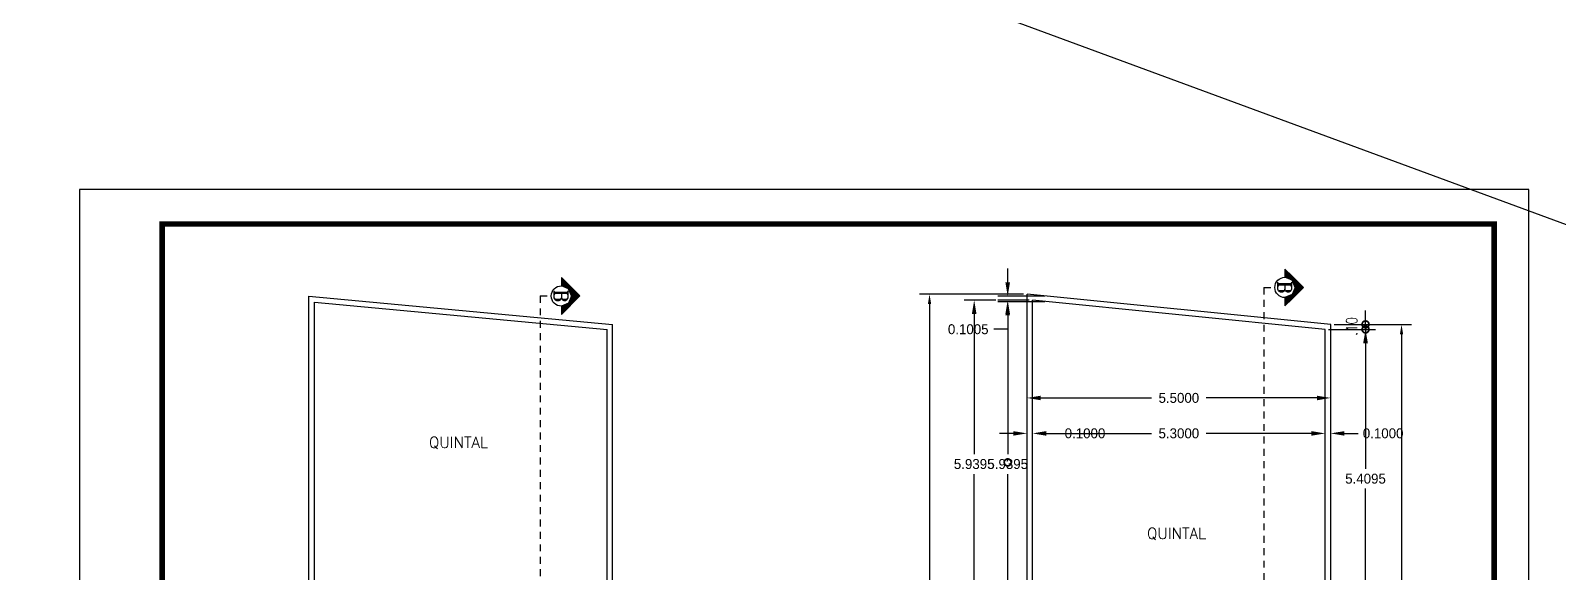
# Model space of a CAD drawing. Extents: x 1223 to 2114, y 507 to 973.
# Drawn here: x 1930.97 to 1958.65, y 592.67 to 602.48 of the extents above; entities that cross this region are included whole.
import ezdxf

# ---------------------------------------------------------------- set-up
doc = ezdxf.new("R2010")
doc.units = 0
doc.header["$MEASUREMENT"] = 0
doc.linetypes.add('HIDDEN2', pattern=[0.1875, 0.125, -0.0625])
doc.layers.get('0').update_dxf_attribs({"linetype": 'CONTINUOUS'})
doc.layers.get('DEFPOINTS').update_dxf_attribs({"linetype": 'CONTINUOUS'})
for name, color, linetype in [('DIVERSOS', 2, 'CONTINUOUS'), ('JANELAS', 8, 'CONTINUOUS'), ('JANELAS_INTERNO', 2, 'CONTINUOUS'), ('PAREDE', 2, 'CONTINUOUS'), ('PILARES', 5, 'CONTINUOUS'), ('PROJECAO', 7, 'HIDDEN2')]:
    doc.layers.add(name, color=color, linetype=linetype)
doc.styles.add('PADRAO_TXT', font='romans.shx')
doc.styles.add('PADRAO_TXT2', font='romant', dxfattribs={"height": 0.6})
doc.styles.add('REG80', font='romans.shx', dxfattribs={"width": 0.8, "height": 0.2})
doc.dimstyles.get("Standard").update_dxf_attribs({"dimtxt": 0.18, "dimasz": 0.18, "dimexe": 0.18, "dimexo": 0.0625, "dimgap": 0.09, "dimtad": 0, "dimtih": 1, "dimtoh": 1, "dimdec": 4, "dimzin": 0, "dimdsep": 46, "dimtxsty": 'Standard', "dimcen": 0.09, "dimadec": 0, "dimazin": 0, "dimtfac": 1, "dimtdec": 4, "dimtofl": 0, "dimtmove": 0, "dimatfit": 3, "dimfxl": 0, "dimtolj": 1, "dimtzin": 0, "dimarcsym": 0})

# ---------------------------------------------------------------- blocks, each defined once
blk = doc.blocks.new('_DOTSMALL')
at = {"color": 0, "linetype": 'ByBlock', "const_width": 0.5}
blk.add_lwpolyline([(-0.0625, 0, 1), (0.0625, 0, 1)], format="xyb", close=True, dxfattribs=at)
blk = doc.blocks.new('*D317')
at = {"color": 0, "lineweight": -2, "transparency": 16777216}
for p, q in [((1949.02, 593.515), (1949.02, 595.366)), ((1949.12, 593.515), (1949.12, 595.366))]:
    blk.add_line(p, q, dxfattribs=at)
at = {"color": 7, "lineweight": -2, "transparency": 16777216}
for p, q in [((1948.77, 595.186), (1948.52, 595.186)), ((1949.37, 595.186), (1949.62, 595.186))]:
    blk.add_line(p, q, dxfattribs=at)
at = {"color": 7, "transparency": 16777216}
for points in [[(1948.77, 595.227), (1948.77, 595.144), (1949.02, 595.186)], [(1949.37, 595.227), (1949.37, 595.144), (1949.12, 595.186)]]:
    blk.add_solid(points, dxfattribs=at)
at = {"layer": 'DEFPOINTS', "color": 0, "transparency": 16777216}
for p in [(1949.12, 595.186), (1949.02, 593.452), (1949.12, 593.452)]:
    blk.add_point(p, dxfattribs=at)
at = {"color": 0, "transparency": 16777216, "insert": (1950.07, 595.186), "char_height": 0.18, "attachment_point": 5}
blk.add_mtext('\\A1;0.1000', dxfattribs=at)
blk = doc.blocks.new('*D318')
at = {"color": 0, "lineweight": -2, "transparency": 16777216}
for p, q in [((1949.12, 593.515), (1949.12, 595.366)), ((1954.42, 594.328), (1954.42, 595.366))]:
    blk.add_line(p, q, dxfattribs=at)
at = {"color": 7, "lineweight": -2, "transparency": 16777216}
for p, q in [((1949.37, 595.186), (1951.275, 595.186)), ((1954.17, 595.186), (1952.265, 595.186))]:
    blk.add_line(p, q, dxfattribs=at)
at = {"color": 7, "transparency": 16777216}
for points in [[(1949.37, 595.227), (1949.37, 595.144), (1949.12, 595.186)], [(1954.17, 595.227), (1954.17, 595.144), (1954.42, 595.186)]]:
    blk.add_solid(points, dxfattribs=at)
at = {"layer": 'DEFPOINTS', "color": 0, "transparency": 16777216}
for p in [(1954.42, 595.186), (1954.42, 594.265), (1949.12, 593.452)]:
    blk.add_point(p, dxfattribs=at)
at = {"color": 0, "transparency": 16777216, "insert": (1951.77, 595.186), "char_height": 0.18, "attachment_point": 5}
blk.add_mtext('\\A1;5.3000', dxfattribs=at)
blk = doc.blocks.new('*D319')
at = {"color": 0, "lineweight": -2, "transparency": 16777216}
for p, q in [((1954.42, 594.328), (1954.42, 595.366)), ((1954.52, 594.328), (1954.52, 595.366))]:
    blk.add_line(p, q, dxfattribs=at)
at = {"color": 7, "lineweight": -2, "transparency": 16777216}
for p, q in [((1954.17, 595.186), (1953.92, 595.186)), ((1954.77, 595.186), (1955.02, 595.186))]:
    blk.add_line(p, q, dxfattribs=at)
at = {"color": 7, "transparency": 16777216}
for points in [[(1954.17, 595.227), (1954.17, 595.144), (1954.42, 595.186)], [(1954.77, 595.227), (1954.77, 595.144), (1954.52, 595.186)]]:
    blk.add_solid(points, dxfattribs=at)
at = {"layer": 'DEFPOINTS', "color": 0, "transparency": 16777216}
for p in [(1954.52, 595.186), (1954.42, 594.265), (1954.52, 594.265)]:
    blk.add_point(p, dxfattribs=at)
at = {"color": 0, "transparency": 16777216, "insert": (1955.47, 595.186), "char_height": 0.18, "attachment_point": 5}
blk.add_mtext('\\A1;0.1000', dxfattribs=at)
blk = doc.blocks.new('*D320')
at = {"color": 0, "lineweight": -2, "transparency": 16777216}
for p, q in [((1949.02, 594.823), (1949.02, 596.008)), ((1954.52, 594.823), (1954.52, 596.008))]:
    blk.add_line(p, q, dxfattribs=at)
at = {"color": 7, "lineweight": -2, "transparency": 16777216}
for p, q in [((1949.27, 595.828), (1951.275, 595.828)), ((1954.27, 595.828), (1952.265, 595.828))]:
    blk.add_line(p, q, dxfattribs=at)
at = {"color": 7, "transparency": 16777216}
for points in [[(1949.27, 595.869), (1949.27, 595.786), (1949.02, 595.828)], [(1954.27, 595.869), (1954.27, 595.786), (1954.52, 595.828)]]:
    blk.add_solid(points, dxfattribs=at)
at = {"layer": 'DEFPOINTS', "color": 0, "transparency": 16777216}
for p in [(1954.52, 595.828), (1949.02, 594.761), (1954.52, 594.761)]:
    blk.add_point(p, dxfattribs=at)
at = {"color": 0, "transparency": 16777216, "insert": (1951.77, 595.828), "char_height": 0.18, "attachment_point": 5}
blk.add_mtext('\\A1;5.5000', dxfattribs=at)
blk = doc.blocks.new('*U13')
at = {"layer": 'DIVERSOS', "linetype": 'Continuous'}
for p, q in [((0, 0.334), (-0.15, 0.184)), ((0.15, 0.184), (0, 0.334)), ((-0.204, 0.13), (-0.334, 0)), ((-0.15, 0.184), (-0.204, 0.13)), ((-0.13, 0.13), (-0.184, 0)), ((0, 0.184), (-0.13, 0.13)), ((0, 0.184), (0.13, 0.13)), ((0.13, 0.13), (0.184, 0)), ((0.15, 0.184), (0.204, 0.13)), ((0.204, 0.13), (0.334, 0))]:
    blk.add_line(p, q, dxfattribs=at)
for points in [[(0, 0.334), (-0.15, 0.184), (0.15, 0.184)], [(-0.204, 0.13), (-0.334, 0), (-0.184, 0)], [(-0.15, 0.184), (-0.204, 0.13), (-0.13, 0.13)], [(0, 0.184), (0.13, 0.13), (0.204, 0.13)], [(0.13, 0.13), (0.184, 0), (0.334, 0)]]:
    blk.add_solid(points, dxfattribs=at)
at = {"layer": 'DIVERSOS', "linetype": 'Continuous', "extrusion": (0, 0, -1)}
for points in [[(0.204, 0.13), (0.13, 0.13), (0.184, 0)], [(0.15, 0.184), (0, 0.184), (0.13, 0.13)], [(0, 0.184), (-0.15, 0.184), (-0.204, 0.13)], [(-0.13, 0.13), (-0.204, 0.13), (-0.334, 0)]]:
    blk.add_solid(points, dxfattribs=at)
blk = doc.blocks.new('CORTE_B')
at = {"layer": 'DIVERSOS'}
for p, q in [((-0.334, 0), (0, 0.334)), ((0, 0.334), (0.334, 0)), ((-0.334, 0), (-0.184, 0)), ((0.184, 0), (0.334, 0))]:
    blk.add_line(p, q, dxfattribs=at)
blk.add_circle((0, 0), 0.184, dxfattribs=at)
at = {"layer": 'DIVERSOS', "linetype": 'Continuous'}
blk.add_blockref('*U13', (0, 0), dxfattribs=at)
at = {"layer": 'DIVERSOS', "style": 'PADRAO_TXT2'}
blk.add_text('B', height=0.25, dxfattribs=at).set_placement((-0.118, -0.131))
blk = doc.blocks.new('*D323')
at = {"layer": 'DEFPOINTS', "color": 0, "transparency": 16777216}
for p in [(1949.12, 597.6), (1948.67, 591.661), (1949.12, 591.661)]:
    blk.add_point(p, dxfattribs=at)
at = {"layer": 'PAREDE', "color": 0, "lineweight": -2, "transparency": 16777216}
for p, q in [((1949.058, 597.6), (1948.49, 597.6)), ((1949.058, 591.661), (1948.49, 591.661))]:
    blk.add_line(p, q, dxfattribs=at)
at = {"layer": 'PAREDE', "color": 7, "lineweight": -2, "transparency": 16777216}
for p, q in [((1948.67, 597.35), (1948.67, 594.81)), ((1948.67, 591.911), (1948.67, 594.45))]:
    blk.add_line(p, q, dxfattribs=at)
at = {"layer": 'PAREDE', "color": 7, "transparency": 16777216}
for points in [[(1948.628, 597.35), (1948.711, 597.35), (1948.67, 597.6)], [(1948.628, 591.911), (1948.711, 591.911), (1948.67, 591.661)]]:
    blk.add_solid(points, dxfattribs=at)
at = {"layer": 'PAREDE', "color": 0, "transparency": 16777216, "insert": (1948.67, 594.63), "char_height": 0.18, "attachment_point": 5}
blk.add_mtext('\\A1;5.9395', dxfattribs=at)
blk = doc.blocks.new('*D324')
at = {"layer": 'DEFPOINTS', "color": 0, "transparency": 16777216}
for p in [(1948.514, 597.6), (1948.063, 591.661), (1948.514, 591.661)]:
    blk.add_point(p, dxfattribs=at)
at = {"layer": 'PAREDE', "color": 0, "lineweight": -2, "transparency": 16777216}
for p, q in [((1948.452, 597.6), (1947.883, 597.6)), ((1948.452, 591.661), (1947.883, 591.661))]:
    blk.add_line(p, q, dxfattribs=at)
at = {"layer": 'PAREDE', "color": 7, "lineweight": -2, "transparency": 16777216}
for p, q in [((1948.063, 597.35), (1948.063, 594.81)), ((1948.063, 591.911), (1948.063, 594.45))]:
    blk.add_line(p, q, dxfattribs=at)
at = {"layer": 'PAREDE', "color": 7, "transparency": 16777216}
for points in [[(1948.022, 597.35), (1948.105, 597.35), (1948.063, 597.6)], [(1948.022, 591.911), (1948.105, 591.911), (1948.063, 591.661)]]:
    blk.add_solid(points, dxfattribs=at)
at = {"layer": 'PAREDE', "color": 0, "transparency": 16777216, "insert": (1948.063, 594.63), "char_height": 0.18, "attachment_point": 5}
blk.add_mtext('\\A1;5.9395', dxfattribs=at)
blk = doc.blocks.new('*D325')
at = {"layer": 'DEFPOINTS', "color": 0, "transparency": 16777216}
for p in [(1948.67, 597.572), (1949.406, 597.672), (1949.406, 597.572)]:
    blk.add_point(p, dxfattribs=at)
at = {"layer": 'PAREDE', "color": 7, "lineweight": -2, "transparency": 16777216}
for p, q in [((1948.67, 597.922), (1948.67, 598.172)), ((1948.67, 597.322), (1948.67, 597.072)), ((1948.67, 597.072), (1948.42, 597.072))]:
    blk.add_line(p, q, dxfattribs=at)
at = {"layer": 'PAREDE', "color": 0, "lineweight": -2, "transparency": 16777216}
for p, q in [((1949.343, 597.672), (1948.49, 597.672)), ((1949.343, 597.572), (1948.49, 597.572))]:
    blk.add_line(p, q, dxfattribs=at)
at = {"layer": 'PAREDE', "color": 7, "transparency": 16777216}
for points in [[(1948.628, 597.922), (1948.711, 597.922), (1948.67, 597.672)], [(1948.628, 597.322), (1948.711, 597.322), (1948.67, 597.572)]]:
    blk.add_solid(points, dxfattribs=at)
at = {"layer": 'PAREDE', "color": 0, "transparency": 16777216, "insert": (1947.955, 597.072), "char_height": 0.18, "attachment_point": 5}
blk.add_mtext('\\A1;0.1005', dxfattribs=at)
blk = doc.blocks.new('*D328')
at = {"layer": 'DEFPOINTS', "color": 0, "transparency": 16777216}
for p in [(1954.42, 597.07), (1954.42, 591.661), (1955.151, 591.661)]:
    blk.add_point(p, dxfattribs=at)
at = {"layer": 'PAREDE', "color": 0, "lineweight": -2, "transparency": 16777216}
for p, q in [((1954.483, 597.07), (1955.331, 597.07)), ((1954.483, 591.661), (1955.331, 591.661))]:
    blk.add_line(p, q, dxfattribs=at)
at = {"layer": 'PAREDE', "color": 7, "lineweight": -2, "transparency": 16777216}
for p, q in [((1955.151, 596.82), (1955.151, 594.545)), ((1955.151, 591.911), (1955.151, 594.185))]:
    blk.add_line(p, q, dxfattribs=at)
at = {"layer": 'PAREDE', "color": 7, "transparency": 16777216}
for points in [[(1955.109, 596.82), (1955.193, 596.82), (1955.151, 597.07)], [(1955.109, 591.911), (1955.193, 591.911), (1955.151, 591.661)]]:
    blk.add_solid(points, dxfattribs=at)
at = {"layer": 'PAREDE', "color": 0, "transparency": 16777216, "insert": (1955.151, 594.365), "char_height": 0.18, "attachment_point": 5}
blk.add_mtext('\\A1;5.4095', dxfattribs=at)
blk = doc.blocks.new('*U199')
at = {"layer": 'PAREDE', "color": 3, "style": 'REG80', "width": 0.8}
blk.add_text('.10', height=0.2, rotation=90, dxfattribs=at).set_placement((1806.062, 640.908))
blk = doc.blocks.new('*D329')
at = {"layer": 'DEFPOINTS', "color": 0, "transparency": 16777216}
for p in [(1947.254, 597.711), (1949.02, 597.711), (1949.02, 568.261)]:
    blk.add_point(p, dxfattribs=at)
at = {"layer": 'PAREDE', "color": 0, "lineweight": -2, "transparency": 16777216}
for p, q in [((1948.958, 597.711), (1947.074, 597.711)), ((1948.958, 568.261), (1947.074, 568.261))]:
    blk.add_line(p, q, dxfattribs=at)
at = {"layer": 'PAREDE', "color": 7, "lineweight": -2, "transparency": 16777216}
for p, q in [((1947.254, 597.531), (1947.254, 583.166)), ((1947.254, 568.441), (1947.254, 582.806))]:
    blk.add_line(p, q, dxfattribs=at)
at = {"layer": 'PAREDE', "color": 7, "transparency": 16777216}
for points in [[(1947.224, 597.531), (1947.284, 597.531), (1947.254, 597.711)], [(1947.224, 568.441), (1947.284, 568.441), (1947.254, 568.261)]]:
    blk.add_solid(points, dxfattribs=at)
at = {"layer": 'PAREDE', "color": 0, "transparency": 16777216, "insert": (1947.254, 582.986), "char_height": 0.18, "attachment_point": 5}
blk.add_mtext('\\A1;29.4500', dxfattribs=at)
blk = doc.blocks.new('*D330')
at = {"layer": 'DEFPOINTS', "color": 0, "transparency": 16777216}
for p in [(1954.52, 597.161), (1954.52, 568.261), (1955.803, 568.261)]:
    blk.add_point(p, dxfattribs=at)
at = {"layer": 'PAREDE', "color": 0, "lineweight": -2, "transparency": 16777216}
for p, q in [((1954.583, 597.161), (1955.983, 597.161)), ((1954.583, 568.261), (1955.983, 568.261))]:
    blk.add_line(p, q, dxfattribs=at)
at = {"layer": 'PAREDE', "color": 7, "lineweight": -2, "transparency": 16777216}
for p, q in [((1955.803, 596.981), (1955.803, 582.891)), ((1955.803, 568.441), (1955.803, 582.531))]:
    blk.add_line(p, q, dxfattribs=at)
at = {"layer": 'PAREDE', "color": 7, "transparency": 16777216}
for points in [[(1955.773, 596.981), (1955.833, 596.981), (1955.803, 597.161)], [(1955.773, 568.441), (1955.833, 568.441), (1955.803, 568.261)]]:
    blk.add_solid(points, dxfattribs=at)
at = {"layer": 'PAREDE', "color": 0, "transparency": 16777216, "insert": (1955.803, 582.711), "char_height": 0.18, "attachment_point": 5}
blk.add_mtext('\\A1;28.9000', dxfattribs=at)

msp = doc.modelspace()

# ---------------------------------------------------------------- linework, layer by layer
msp.add_lwpolyline([(1931.85648, 562.47863), (1958.10648, 562.47863), (1958.10648, 599.60363), (1931.85648, 599.60363)], close=True)
at = {"const_width": 0.1}
msp.add_lwpolyline([(1933.35648, 563.10363), (1957.48148, 563.10363), (1957.48148, 598.97863), (1933.35648, 598.97863)], close=True, dxfattribs=at)
at = {"layer": 'JANELAS'}
for p, q in [((1936.01449, 591.66056), (1936.01449, 597.67202)), ((1936.01449, 597.67202), (1941.51449, 597.16056)), ((1936.11449, 591.66056), (1936.11449, 597.56229)), ((1936.11449, 597.56229), (1941.41449, 597.06943)), ((1941.41449, 591.66056), (1941.41449, 597.06943)), ((1941.51449, 591.66056), (1941.51449, 597.16056))]:
    msp.add_line(p, q, dxfattribs=at)
at = {"layer": 'JANELAS_INTERNO'}
msp.add_line((2078.31556, 554.87816), (1591.45014, 734.46081), dxfattribs=at)
at = {"layer": 'PAREDE'}
for p, q in [((1949.02047, 568.26056), (1949.02047, 597.71056)), ((1954.52047, 597.16056), (1949.02047, 597.71056)), ((1949.12047, 591.66056), (1949.12047, 597.60006)), ((1954.42047, 597.07006), (1949.12047, 597.60006)), ((1954.42047, 590.36056), (1954.42047, 597.07006)), ((1954.52047, 568.26056), (1954.52047, 597.16056))]:
    msp.add_line(p, q, dxfattribs=at)
at = {"layer": 'PAREDE', "color": 7}
for p, q in [((1955.15091, 597.16056), (1955.15091, 597.41056)), ((1955.15091, 597.16056), (1955.15091, 597.07006)), ((1955.15091, 597.07006), (1955.15091, 596.82006))]:
    msp.add_line(p, q, dxfattribs=at)
at = {"layer": 'PROJECAO'}
for p, q in [((1953.30808, 597.83004), (1953.50808, 597.83004)), ((1953.30808, 597.83004), (1953.30808, 564.13783)), ((1940.20211, 597.67528), (1940.20211, 564.55032)), ((1940.20211, 597.67528), (1940.40211, 597.67528))]:
    msp.add_line(p, q, dxfattribs=at)

# ---------------------------------------------------------------- block references
at = {"color": 7, "xscale": 0.25, "yscale": 0.25, "zscale": 0.25, "rotation": 90}
msp.add_blockref('_DOTSMALL', (1948.66955, 594.66056), dxfattribs=at)
at = {"layer": 'PAREDE', "rotation": 270}
for p in [(1953.6923, 597.83004), (1940.58632, 597.67528)]:
    msp.add_blockref('CORTE_B', p, dxfattribs=at)
at = {"layer": 'PAREDE', "color": 7, "xscale": 0.25, "yscale": 0.25, "zscale": 0.25}
for p, rotation in [((1955.15091, 597.16056), 270), ((1955.15091, 597.07006), 90)]:
    msp.add_blockref('_DOTSMALL', p, dxfattribs=dict(at, rotation=rotation))
at = {"layer": 'PILARES'}
msp.add_blockref('*U199', (148.93885, -43.95491), dxfattribs=at)

# ---------------------------------------------------------------- texts
at = {"layer": 'PAREDE', "style": 'PADRAO_TXT'}
for p in [(1938.18685, 594.92298), (1951.19282, 593.27419)]:
    msp.add_text('QUINTAL', height=0.2, dxfattribs=at).set_placement(p)

# ---------------------------------------------------------------- dimensions: what is measured, and where the dimension line sits
for base, p1, p2, picture, middle in [((1954.52047, 595.82751), (1949.02047, 594.76056), (1954.52047, 594.76056), '*D320', (1951.77047, 595.82751)), ((1949.12047, 595.1855), (1949.02047, 593.45209), (1949.12047, 593.45209), '*D317', (1950.07047, 595.1855)), ((1954.42047, 595.1855), (1949.12047, 593.45209), (1954.42047, 594.2653), '*D318', (1951.77047, 595.1855)), ((1954.52047, 595.1855), (1954.42047, 594.2653), (1954.52047, 594.2653), '*D319', (1955.47047, 595.1855))]:
    dim = msp.add_linear_dim(base=base, p1=p1, p2=p2, dimstyle='Standard', override={"dimasz": 0.25, "dimlfac": 1, "dimclrd": 7})
    dim.commit()
    dim.dimension.update_dxf_attribs({"geometry": picture, "text_midpoint": middle})
at = {"layer": 'PAREDE'}
for base, p1, p2, picture, middle in [((1948.66955, 597.57152), (1949.40588, 597.67202), (1949.40584, 597.57152), '*D325', (1947.95455, 597.07152)), ((1948.06327, 591.66056), (1948.51419, 597.60006), (1948.51419, 591.66056), '*D324', (1948.06327, 594.63031)), ((1948.66955, 591.66056), (1949.12047, 597.60006), (1949.12047, 591.66056), '*D323', (1948.66955, 594.63031)), ((1955.15091, 591.66056), (1954.42047, 597.07006), (1954.42047, 591.66056), '*D328', (1955.15091, 594.36531))]:
    dim = msp.add_linear_dim(base=base, p1=p1, p2=p2, angle=90, dimstyle='Standard', override={"dimasz": 0.25, "dimlfac": 1, "dimclrd": 7}, dxfattribs=at)
    dim.commit()
    dim.dimension.update_dxf_attribs({"geometry": picture, "text_midpoint": middle})
for p1, p2, distance, picture, middle in [((1949.02047, 568.26056), (1949.02047, 597.71056), 1.76664, '*D329', (1947.25382, 582.98556)), ((1954.52047, 597.16056), (1954.52047, 568.26056), 1.28276, '*D330', (1955.80323, 582.71056))]:
    dim = msp.add_aligned_dim(p1=p1, p2=p2, distance=distance, dimstyle='Standard', override={"dimclrd": 7}, dxfattribs=at)
    dim.commit()
    dim.dimension.update_dxf_attribs({"geometry": picture, "text_midpoint": middle})

doc.saveas('drawing.dxf')
